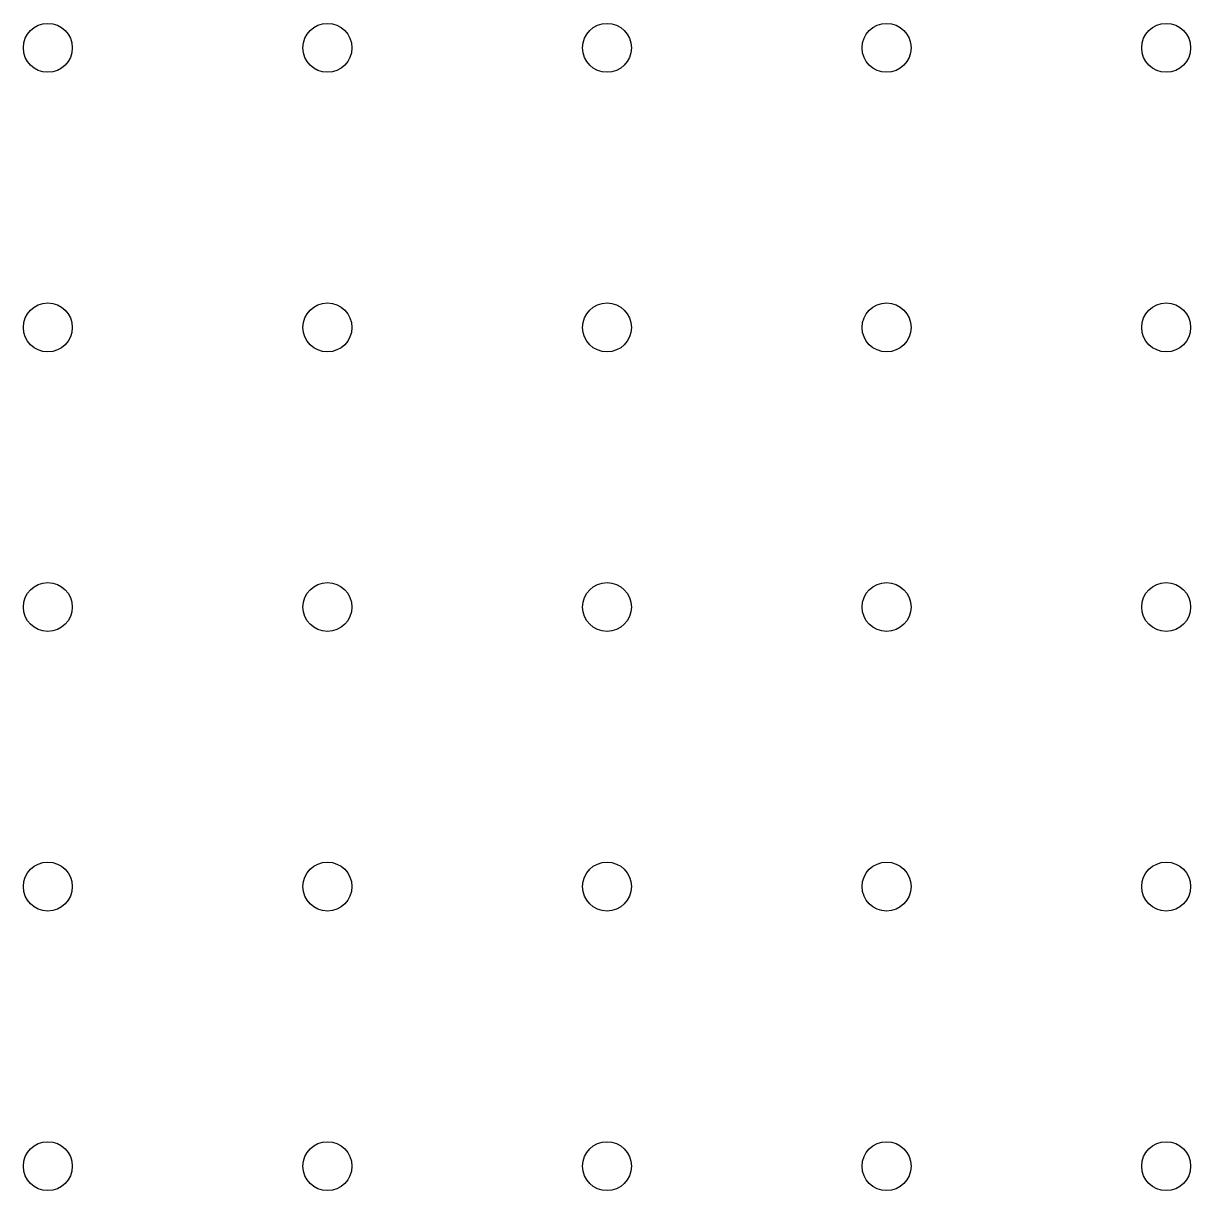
# Model space of a CAD drawing. Header units: inches. Extents: x 0.38 to 5.39, y 0.07 to 3.28.
# Drawn here: x 0.5221 to 0.8508, y 1.565 to 1.8937 of the extents above; entities that cross this region are included whole.
import ezdxf

# ---------------------------------------------------------------- set-up
doc = ezdxf.new("R2010")
doc.units = ezdxf.units.IN
doc.header["$MEASUREMENT"] = 0
doc.layers.add('BLACK', color=250, linetype='CONTINUOUS')

msp = doc.modelspace()

# ---------------------------------------------------------------- linework, layer by layer
at = {"layer": 'BLACK'}
for centre in [(0.52898, 1.88685), (0.52898, 1.88685), (0.60772, 1.88685), (0.60772, 1.88685), (0.68646, 1.88685), (0.68646, 1.88685), (0.7652, 1.88685), (0.7652, 1.88685), (0.84394, 1.88685), (0.84394, 1.88685), (0.52898, 1.80811), (0.52898, 1.80811), (0.60772, 1.80811), (0.60772, 1.80811), (0.68646, 1.80811), (0.68646, 1.80811), (0.7652, 1.80811), (0.7652, 1.80811), (0.84394, 1.80811), (0.84394, 1.80811), (0.52898, 1.72937), (0.52898, 1.72937), (0.60772, 1.72937), (0.60772, 1.72937), (0.68646, 1.72937), (0.68646, 1.72937), (0.7652, 1.72937), (0.7652, 1.72937), (0.84394, 1.72937), (0.84394, 1.72937), (0.52898, 1.65063), (0.52898, 1.65063), (0.60772, 1.65063), (0.60772, 1.65063), (0.68646, 1.65063), (0.68646, 1.65063), (0.7652, 1.65063), (0.7652, 1.65063), (0.84394, 1.65063), (0.84394, 1.65063), (0.52898, 1.57189), (0.52898, 1.57189), (0.60772, 1.57189), (0.60772, 1.57189), (0.68646, 1.57189), (0.68646, 1.57189), (0.7652, 1.57189), (0.7652, 1.57189), (0.84394, 1.57189), (0.84394, 1.57189)]:
    msp.add_circle(centre, 0.00689, dxfattribs=at)

doc.saveas('drawing.dxf')
